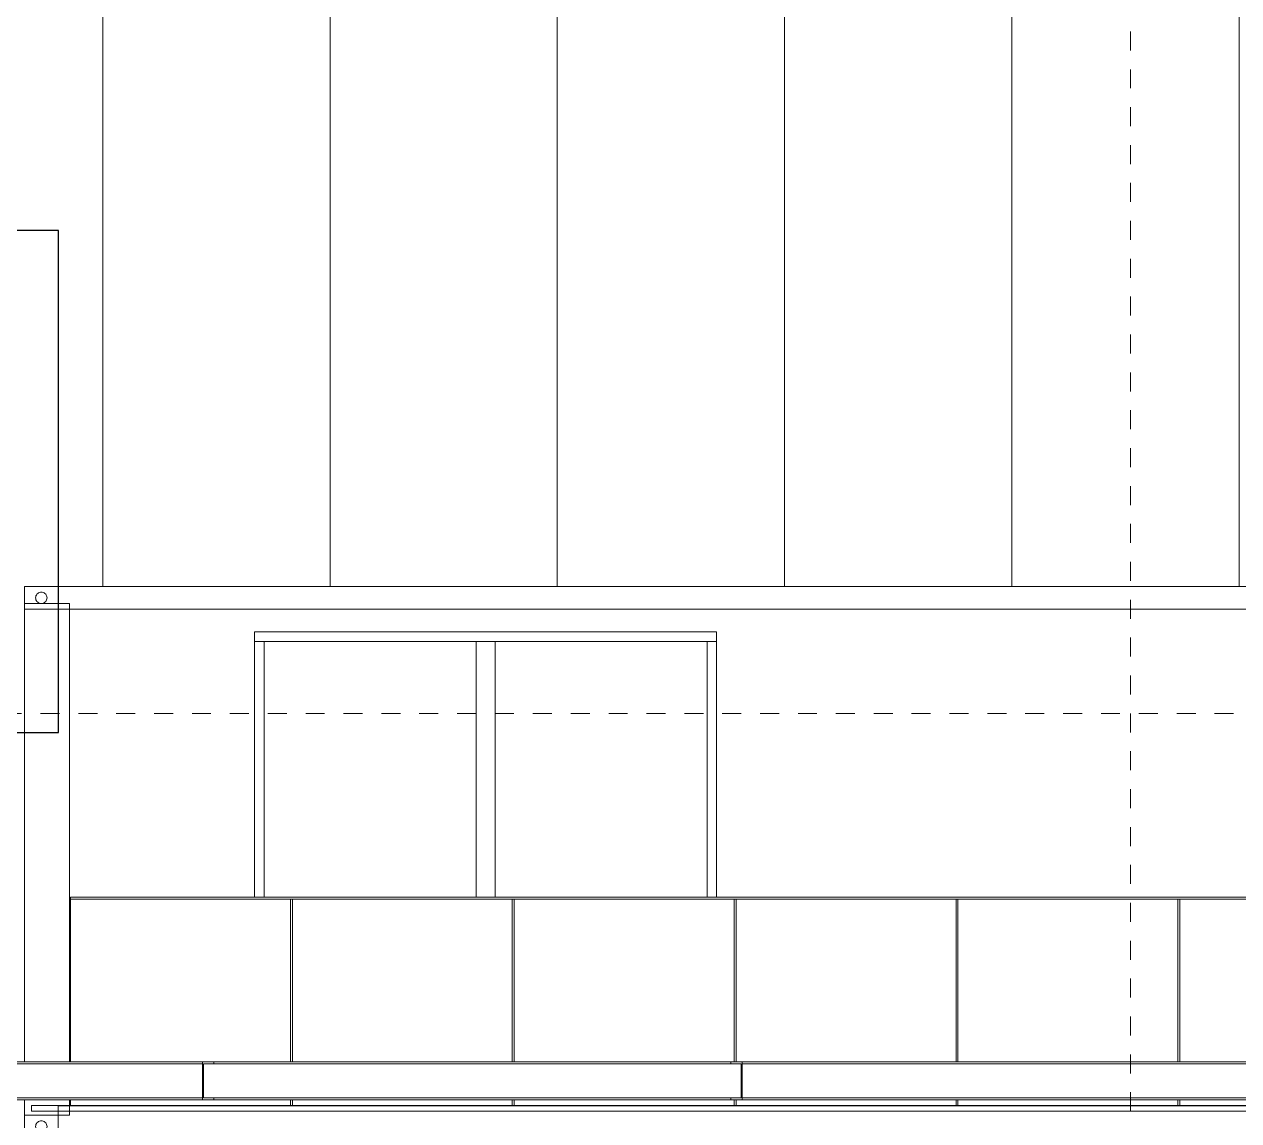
# Model space of a CAD drawing. Header units: metres. Extents: x -3 to 469, y -13 to 19.
# Drawn here: x 209.57 to 215.98, y 2.85 to 8.64 of the extents above; entities that cross this region are included whole.
import ezdxf

# ---------------------------------------------------------------- set-up
doc = ezdxf.new("R2010")
doc.units = ezdxf.units.M
doc.linetypes.add('Center', pattern=[0.03, 0.012, -0.006, 0.006, -0.006])
doc.linetypes.add('Grid Line', pattern=[0.022225, 0.0127, -0.003175, 0.003175, -0.003175])
for name, color, linetype, lineweight in [('0-1', 7, 'Continuous', 5), ('A-DETL-2', 7, 'Continuous', 15), ('A-DETL-3', 7, 'Continuous', 25), ('A-WALL', 7, 'Continuous', 9)]:
    doc.layers.add(name, color=color, linetype=linetype, lineweight=lineweight)
for name, color, linetype, lineweight, true_color in [('A-FLOR-2', 7, 'Continuous', 9, 0xaaaaaa), ('A-FLOR-LEVL-2', 7, 'Center', 5, 0x0080c0), ('A-GENM-1', 7, 'Continuous', 9, 0xaaaaaa), ('A-WALL-1', 7, 'Continuous', 9, 0xaaaaaa), ('A-WALL-PATT-2', 7, 'Continuous', 5, 0x5f5f5f), ('Guarda-corpos-3', 7, 'Continuous', 9, 0xaaaaaa), ('S-GRID-1', 9, 'Grid Line', 5, 0x808080), ('S-STRS-1', 7, 'Continuous', 9, 0xaaaaaa)]:
    doc.layers.add(name, color=color, linetype=linetype, lineweight=lineweight, true_color=true_color)

# ---------------------------------------------------------------- blocks, each defined once
blk = doc.blocks.new('CONTAINER 31067 - CONTAINER-318109-FACHADA 02')
at = {"layer": 'S-STRS-1'}
for p, q in [((-17.662, 2.88), (-17.84, 2.88)), ((-17.84, 2.88), (-17.84, 2.76)), ((-17.84, 2.88), (-17.662, 2.88)), ((-17.84, 2.76), (-17.84, 2.88)), ((-17.781, 2.82), (-17.7805, 2.8252)), ((-17.7805, 2.8252), (-17.781, 2.82)), ((-17.7805, 2.8252), (-17.7792, 2.8303)), ((-17.7792, 2.8303), (-17.7805, 2.8252)), ((-17.7792, 2.8303), (-17.777, 2.835)), ((-17.777, 2.835), (-17.7792, 2.8303)), ((-17.777, 2.835), (-17.774, 2.8393)), ((-17.774, 2.8393), (-17.777, 2.835)), ((-17.774, 2.8393), (-17.7703, 2.843)), ((-17.7703, 2.843), (-17.774, 2.8393)), ((-17.7703, 2.843), (-17.766, 2.846)), ((-17.766, 2.846), (-17.7703, 2.843)), ((-17.766, 2.846), (-17.7613, 2.8482)), ((-17.7613, 2.8482), (-17.766, 2.846)), ((-17.7613, 2.8482), (-17.7562, 2.8495)), ((-17.7562, 2.8495), (-17.7613, 2.8482)), ((-17.7562, 2.8495), (-17.751, 2.85)), ((-17.751, 2.85), (-17.7562, 2.8495)), ((-17.751, 2.85), (-17.7458, 2.8495)), ((-17.7458, 2.8495), (-17.751, 2.85)), ((-17.7458, 2.8495), (-17.7407, 2.8482)), ((-17.7407, 2.8482), (-17.7458, 2.8495)), ((-17.7407, 2.8482), (-17.736, 2.846)), ((-17.736, 2.846), (-17.7407, 2.8482)), ((-17.736, 2.846), (-17.7317, 2.843)), ((-17.7317, 2.843), (-17.736, 2.846)), ((-17.7317, 2.843), (-17.728, 2.8393)), ((-17.728, 2.8393), (-17.7317, 2.843)), ((-17.728, 2.8393), (-17.725, 2.835)), ((-17.725, 2.835), (-17.728, 2.8393)), ((-17.725, 2.835), (-17.7228, 2.8303)), ((-17.7228, 2.8303), (-17.725, 2.835)), ((-17.7228, 2.8303), (-17.7215, 2.8252)), ((-17.7215, 2.8252), (-17.7228, 2.8303)), ((-17.7215, 2.8252), (-17.721, 2.82)), ((-17.721, 2.82), (-17.7215, 2.8252)), ((-17.662, 2.76), (-17.662, 2.88)), ((-17.662, 2.88), (-17.662, 2.76)), ((-17.7805, 2.8148), (-17.781, 2.82)), ((-17.781, 2.82), (-17.7805, 2.8148)), ((-17.7792, 2.8097), (-17.7805, 2.8148)), ((-17.7805, 2.8148), (-17.7792, 2.8097)), ((-17.777, 2.805), (-17.7792, 2.8097)), ((-17.7792, 2.8097), (-17.777, 2.805)), ((-17.774, 2.8007), (-17.777, 2.805)), ((-17.777, 2.805), (-17.774, 2.8007)), ((-17.7703, 2.797), (-17.774, 2.8007)), ((-17.774, 2.8007), (-17.7703, 2.797)), ((-17.766, 2.794), (-17.7703, 2.797)), ((-17.7703, 2.797), (-17.766, 2.794)), ((-17.7613, 2.7918), (-17.766, 2.794)), ((-17.766, 2.794), (-17.7613, 2.7918)), ((-17.7562, 2.7905), (-17.7613, 2.7918)), ((-17.7613, 2.7918), (-17.7562, 2.7905)), ((-17.751, 2.79), (-17.7562, 2.7905)), ((-17.7562, 2.7905), (-17.751, 2.79)), ((-17.7458, 2.7905), (-17.751, 2.79)), ((-17.751, 2.79), (-17.7458, 2.7905)), ((-17.7407, 2.7918), (-17.7458, 2.7905)), ((-17.7458, 2.7905), (-17.7407, 2.7918)), ((-17.736, 2.794), (-17.7407, 2.7918)), ((-17.7407, 2.7918), (-17.736, 2.794)), ((-17.7317, 2.797), (-17.736, 2.794)), ((-17.736, 2.794), (-17.7317, 2.797)), ((-17.728, 2.8007), (-17.7317, 2.797)), ((-17.7317, 2.797), (-17.728, 2.8007)), ((-17.725, 2.805), (-17.728, 2.8007)), ((-17.728, 2.8007), (-17.725, 2.805)), ((-17.7228, 2.8097), (-17.725, 2.805)), ((-17.725, 2.805), (-17.7228, 2.8097)), ((-17.7228, 2.8097), (-17.7215, 2.8148)), ((-17.7215, 2.8148), (-17.7228, 2.8097)), ((-17.721, 2.82), (-17.7215, 2.8148)), ((-17.7215, 2.8148), (-17.721, 2.82))]:
    blk.add_line(p, q, dxfattribs=at)
blk = doc.blocks.new('CONTAINER 31067 - CONTAINER 31067-318113-FACHADA 02')
blk.add_blockref('CONTAINER 31067 - CONTAINER-318109-FACHADA 02', (0, 0))
blk = doc.blocks.new('Viga-005 31589 - Viga-005 31589-319699-FACHADA 02')
at = {"layer": 'A-GENM-1'}
for p, q in [((-19.78, 3.15), (-19.78, 3.16)), ((-16.9, 3.16), (-19.78, 3.16)), ((-19.78, 2.97), (-19.78, 3.15)), ((-16.9, 3.15), (-19.78, 3.15)), ((-16.9, 3.16), (-16.9, 3.15)), ((-16.9, 3.15), (-16.9, 2.97)), ((-19.78, 2.96), (-19.78, 2.97)), ((-16.9, 2.97), (-19.78, 2.97)), ((-19.78, 2.96), (-16.9, 2.96)), ((-16.9, 2.97), (-16.9, 2.96))]:
    blk.add_line(p, q, dxfattribs=at)
blk = doc.blocks.new('Viga-009 31661 - Viga-009 31661-320027-FACHADA 02')
at = {"layer": 'A-GENM-1'}
for p, q in [((-14.0495, 3.15), (-14.0495, 3.16)), ((-14.0495, 3.16), (-4.3849, 3.16)), ((-14.0495, 2.97), (-14.0495, 3.15)), ((-14.0495, 3.15), (-4.3849, 3.15)), ((-14.0495, 2.96), (-14.0495, 2.97)), ((-14.0495, 2.97), (-4.3849, 2.97)), ((-14.0495, 2.96), (-4.3849, 2.96))]:
    blk.add_line(p, q, dxfattribs=at)
blk = doc.blocks.new('Viga-005 31674 - Viga-005 31674-320103-FACHADA 02')
at = {"layer": 'A-GENM-1'}
for p, q in [((-14.0495, 3.16), (-14.1095, 3.16)), ((-14.1095, 3.16), (-14.1095, 3.15)), ((-14.1095, 3.15), (-14.0545, 3.15)), ((-14.0545, 3.15), (-14.0545, 2.97)), ((-14.0545, 2.97), (-14.1095, 2.97)), ((-14.1095, 2.97), (-14.1095, 2.96)), ((-14.1095, 2.96), (-14.0495, 2.96))]:
    blk.add_line(p, q, dxfattribs=at)
blk = doc.blocks.new('Viga-005 31685 - Viga-005 31685-320141-FACHADA 02')
at = {"layer": 'A-GENM-1'}
for p, q in [((-14.1095, 3.16), (-16.84, 3.16)), ((-14.1095, 3.15), (-16.84, 3.15)), ((-14.1095, 2.97), (-16.84, 2.97)), ((-16.84, 2.96), (-14.1095, 2.96))]:
    blk.add_line(p, q, dxfattribs=at)
blk = doc.blocks.new('AL 32920 - AL 32920-320982-FACHADA 02')
at = {"layer": 'A-WALL-1'}
for p, q in [((-16.625, 4.03), (-16.625, 5.43)), ((-16.625, 5.43), (-14.185, 5.43)), ((-14.185, 5.43), (-14.185, 4.03))]:
    blk.add_line(p, q, dxfattribs=at)
blk = doc.blocks.new('J 08 32939 - J 08-321009-FACHADA 02')
at = {"layer": 'A-GENM-1'}
for p, q in [((-14.185, 5.43), (-16.625, 5.43)), ((-16.625, 5.43), (-16.625, 5.38)), ((-16.625, 5.43), (-14.185, 5.43)), ((-16.625, 5.38), (-16.625, 5.43)), ((-14.185, 5.38), (-14.185, 5.43)), ((-14.185, 5.43), (-14.185, 5.38)), ((-16.575, 5.38), (-16.625, 5.38)), ((-16.625, 5.38), (-16.625, 4.03)), ((-16.625, 4.03), (-16.625, 5.38)), ((-16.625, 5.38), (-16.575, 5.38)), ((-16.625, 5.38), (-16.575, 5.38)), ((-16.575, 5.38), (-16.625, 5.38)), ((-16.575, 4.03), (-16.575, 5.38)), ((-16.575, 5.38), (-16.575, 4.03)), ((-16.575, 5.38), (-15.455, 5.38)), ((-15.455, 5.38), (-16.575, 5.38)), ((-15.355, 5.38), (-15.455, 5.38)), ((-15.455, 5.38), (-15.455, 4.03)), ((-15.455, 4.03), (-15.455, 5.38)), ((-15.455, 5.38), (-15.355, 5.38)), ((-15.355, 5.38), (-15.455, 5.38)), ((-15.455, 5.38), (-15.355, 5.38)), ((-15.355, 4.03), (-15.355, 5.38)), ((-15.355, 5.38), (-15.355, 4.03)), ((-15.355, 5.38), (-14.235, 5.38)), ((-14.235, 5.38), (-15.355, 5.38)), ((-14.235, 5.38), (-14.185, 5.38)), ((-14.235, 5.38), (-14.235, 4.03)), ((-14.185, 5.38), (-14.235, 5.38)), ((-14.235, 4.03), (-14.235, 5.38)), ((-14.235, 5.38), (-14.185, 5.38)), ((-14.185, 5.38), (-14.235, 5.38)), ((-14.185, 4.03), (-14.185, 5.38)), ((-14.185, 5.38), (-14.185, 4.03))]:
    blk.add_line(p, q, dxfattribs=at)
blk = doc.blocks.new('J 08 32939 - J 08 32939-321013-FACHADA 02')
blk.add_blockref('J 08 32939 - J 08-321009-FACHADA 02', (0, 0))
blk = doc.blocks.new('Viga-009 33401 - Viga-009 33401-322010-FACHADA 02')
at = {"layer": 'A-GENM-1'}
for p, q in [((-16.84, 3.16), (-16.9, 3.16)), ((-16.895, 2.97), (-16.895, 3.15)), ((-16.895, 3.15), (-16.84, 3.15)), ((-16.84, 3.15), (-16.84, 3.16)), ((-16.9, 2.96), (-16.84, 2.96)), ((-16.84, 2.97), (-16.895, 2.97)), ((-16.84, 2.96), (-16.84, 2.97))]:
    blk.add_line(p, q, dxfattribs=at)
blk = doc.blocks.new('Guarda-Corpo - 004 363792 - Guarda-Corpo - 004 363792-331163-FACHADA 02')
at = {"layer": 'Guarda-corpos-3'}
for p, q in [((-17.597, 4.03), (-5.891, 4.03)), ((-17.597, 4.02), (-17.597, 4.03)), ((-17.597, 4.02), (-16.4354, 4.02)), ((-17.597, 3.16), (-17.597, 4.02)), ((-5.891, 4.02), (-17.597, 4.02)), ((-16.4354, 3.16), (-16.4354, 4.02)), ((-16.4254, 4.02), (-15.2638, 4.02)), ((-16.4254, 3.16), (-16.4254, 4.02)), ((-15.2638, 3.16), (-15.2638, 4.02)), ((-15.2538, 4.02), (-14.0922, 4.02)), ((-15.2538, 3.16), (-15.2538, 4.02)), ((-14.0922, 3.16), (-14.0922, 4.02)), ((-14.0822, 4.02), (-12.9206, 4.02)), ((-14.0822, 3.16), (-14.0822, 4.02)), ((-12.9206, 3.16), (-12.9206, 4.02)), ((-12.9106, 4.02), (-11.749, 4.02)), ((-12.9106, 3.16), (-12.9106, 4.02)), ((-11.749, 3.16), (-11.749, 4.02)), ((-11.739, 4.02), (-10.5774, 4.02)), ((-11.739, 3.16), (-11.739, 4.02)), ((-17.597, 2.93), (-17.597, 2.96)), ((-16.4354, 2.93), (-16.4354, 2.96)), ((-16.4254, 2.93), (-16.4254, 2.96)), ((-15.2638, 2.93), (-15.2638, 2.96)), ((-15.2538, 2.93), (-15.2538, 2.96)), ((-14.0922, 2.93), (-14.0922, 2.96)), ((-14.0822, 2.93), (-14.0822, 2.96)), ((-12.9206, 2.93), (-12.9206, 2.96)), ((-12.9106, 2.93), (-12.9106, 2.96)), ((-11.749, 2.93), (-11.749, 2.96)), ((-11.739, 2.93), (-11.739, 2.96))]:
    blk.add_line(p, q, dxfattribs=at)
blk = doc.blocks.new('CONTAINER 36550 - CONTAINER-332843-FACHADA 02')
at = {"layer": 'S-STRS-1'}
for p, q in [((-17.662, 5.67), (-17.84, 5.67)), ((-17.84, 5.67), (-17.84, 5.55)), ((-17.84, 5.67), (-17.662, 5.67)), ((-17.84, 5.55), (-17.84, 5.67)), ((-17.662, 5.55), (-17.662, 5.67)), ((-17.662, 5.67), (-17.662, 5.55)), ((-17.781, 5.61), (-17.7805, 5.6152)), ((-17.7805, 5.6152), (-17.781, 5.61)), ((-17.7805, 5.6048), (-17.781, 5.61)), ((-17.781, 5.61), (-17.7805, 5.6048)), ((-17.7805, 5.6152), (-17.7792, 5.6203)), ((-17.7792, 5.6203), (-17.7805, 5.6152)), ((-17.7792, 5.5997), (-17.7805, 5.6048)), ((-17.7805, 5.6048), (-17.7792, 5.5997)), ((-17.7792, 5.6203), (-17.777, 5.625)), ((-17.777, 5.625), (-17.7792, 5.6203)), ((-17.777, 5.595), (-17.7792, 5.5997)), ((-17.7792, 5.5997), (-17.777, 5.595)), ((-17.777, 5.625), (-17.774, 5.6293)), ((-17.774, 5.6293), (-17.777, 5.625)), ((-17.774, 5.5907), (-17.777, 5.595)), ((-17.777, 5.595), (-17.774, 5.5907)), ((-17.774, 5.6293), (-17.7703, 5.633)), ((-17.7703, 5.633), (-17.774, 5.6293)), ((-17.7703, 5.587), (-17.774, 5.5907)), ((-17.774, 5.5907), (-17.7703, 5.587)), ((-17.7703, 5.633), (-17.766, 5.636)), ((-17.766, 5.636), (-17.7703, 5.633)), ((-17.766, 5.584), (-17.7703, 5.587)), ((-17.7703, 5.587), (-17.766, 5.584)), ((-17.766, 5.636), (-17.7613, 5.6382)), ((-17.7613, 5.6382), (-17.766, 5.636)), ((-17.7613, 5.5818), (-17.766, 5.584)), ((-17.766, 5.584), (-17.7613, 5.5818)), ((-17.7613, 5.6382), (-17.7562, 5.6395)), ((-17.7562, 5.6395), (-17.7613, 5.6382)), ((-17.7562, 5.5805), (-17.7613, 5.5818)), ((-17.7613, 5.5818), (-17.7562, 5.5805)), ((-17.7562, 5.6395), (-17.751, 5.64)), ((-17.751, 5.64), (-17.7562, 5.6395)), ((-17.751, 5.58), (-17.7562, 5.5805)), ((-17.7562, 5.5805), (-17.751, 5.58)), ((-17.751, 5.64), (-17.7458, 5.6395)), ((-17.7458, 5.6395), (-17.751, 5.64)), ((-17.7458, 5.5805), (-17.751, 5.58)), ((-17.751, 5.58), (-17.7458, 5.5805)), ((-17.7458, 5.6395), (-17.7407, 5.6382)), ((-17.7407, 5.6382), (-17.7458, 5.6395)), ((-17.7407, 5.5818), (-17.7458, 5.5805)), ((-17.7458, 5.5805), (-17.7407, 5.5818)), ((-17.7407, 5.6382), (-17.736, 5.636)), ((-17.736, 5.636), (-17.7407, 5.6382)), ((-17.736, 5.584), (-17.7407, 5.5818)), ((-17.7407, 5.5818), (-17.736, 5.584)), ((-17.736, 5.636), (-17.7317, 5.633)), ((-17.7317, 5.633), (-17.736, 5.636)), ((-17.7317, 5.587), (-17.736, 5.584)), ((-17.736, 5.584), (-17.7317, 5.587)), ((-17.7317, 5.633), (-17.728, 5.6293)), ((-17.728, 5.6293), (-17.7317, 5.633)), ((-17.728, 5.5907), (-17.7317, 5.587)), ((-17.7317, 5.587), (-17.728, 5.5907)), ((-17.728, 5.6293), (-17.725, 5.625)), ((-17.725, 5.625), (-17.728, 5.6293)), ((-17.725, 5.595), (-17.728, 5.5907)), ((-17.728, 5.5907), (-17.725, 5.595)), ((-17.725, 5.625), (-17.7228, 5.6203)), ((-17.7228, 5.6203), (-17.725, 5.625)), ((-17.725, 5.595), (-17.7228, 5.5997)), ((-17.7228, 5.5997), (-17.725, 5.595)), ((-17.7228, 5.6203), (-17.7215, 5.6152)), ((-17.7215, 5.6152), (-17.7228, 5.6203)), ((-17.7215, 5.6048), (-17.7228, 5.5997)), ((-17.7215, 5.6048), (-17.7228, 5.5997)), ((-17.7215, 5.6152), (-17.721, 5.61)), ((-17.721, 5.61), (-17.7215, 5.6152)), ((-17.721, 5.61), (-17.7215, 5.6048)), ((-17.7215, 5.6048), (-17.721, 5.61)), ((-17.84, 5.55), (-17.662, 5.55)), ((-17.662, 5.55), (-17.84, 5.55))]:
    blk.add_line(p, q, dxfattribs=at)
blk = doc.blocks.new('CONTAINER 36550 - CONTAINER 36550-332847-FACHADA 02')
blk.add_blockref('CONTAINER 36550 - CONTAINER-332843-FACHADA 02', (0, 0))
blk = doc.blocks.new('CONTAINER-R01_rvt-2-FACHADA 02')
at = {"layer": 'A-FLOR-2'}
for p, q in [((-17.802, 2.93), (-5.6871, 2.93)), ((-17.802, 2.93), (-17.802, 2.9)), ((-5.6871, 2.9), (-17.802, 2.9))]:
    blk.add_line(p, q, dxfattribs=at)
at = {"layer": 'A-WALL-1'}
for p, q in [((-5.826, 5.67), (-17.662, 5.67)), ((-17.662, 5.67), (-17.662, 5.55)), ((-17.84, 5.58), (-17.84, 3.16)), ((-17.602, 5.58), (-17.84, 5.58)), ((-17.602, 3.16), (-17.602, 5.58)), ((-17.84, 3.16), (-17.84, 5.55)), ((-17.662, 5.55), (-5.826, 5.55)), ((-17.84, 2.88), (-17.84, 2.96)), ((-17.84, 2.96), (-17.84, 2.88)), ((-17.602, 2.88), (-17.602, 2.96)), ((-17.84, 2.88), (-17.84, 2.912)), ((-5.826, 2.928), (-17.662, 2.928)), ((-17.662, 2.928), (-17.662, 2.77)), ((-17.84, 2.88), (-17.602, 2.88))]:
    blk.add_line(p, q, dxfattribs=at)
at = {"layer": 'A-GENM-1'}
for name in ['J 08 32939 - J 08 32939-321013-FACHADA 02', 'Viga-005 31589 - Viga-005 31589-319699-FACHADA 02', 'Viga-009 33401 - Viga-009 33401-322010-FACHADA 02', 'Viga-005 31685 - Viga-005 31685-320141-FACHADA 02', 'Viga-005 31674 - Viga-005 31674-320103-FACHADA 02', 'Viga-009 31661 - Viga-009 31661-320027-FACHADA 02']:
    blk.add_blockref(name, (0, 0), dxfattribs=at)
at = {"layer": 'A-WALL-1'}
blk.add_blockref('AL 32920 - AL 32920-320982-FACHADA 02', (0, 0), dxfattribs=at)
at = {"layer": 'Guarda-corpos-3'}
blk.add_blockref('Guarda-Corpo - 004 363792 - Guarda-Corpo - 004 363792-331163-FACHADA 02', (0, 0), dxfattribs=at)
at = {"layer": 'S-STRS-1'}
for name in ['CONTAINER 36550 - CONTAINER 36550-332847-FACHADA 02', 'CONTAINER 31067 - CONTAINER 31067-318113-FACHADA 02']:
    blk.add_blockref(name, (0, 0), dxfattribs=at)

msp = doc.modelspace()

# ---------------------------------------------------------------- hatches: boundary and pattern name
at = {"layer": 'A-WALL-PATT-2'}
h = msp.add_hatch(dxfattribs=at)
h.set_pattern_fill('FP_29', color=256, style=0, pattern_type=2)
h.set_pattern_definition([(90, (147.581, 0), (-1.2, 7e-17), [])])
h.paths.add_polyline_path([(148.7813, 0.85), (161.2579, 0.85), (161.2579, 4.9), (161.0579, 4.9), (161.0579, 7.55), (209.7479, 7.55), (209.7479, 5.67), (221.7599, 5.6677), (221.7606, 5.55), (221.798, 5.55), (221.798, 3.16), (223.7599, 3.16), (223.7599, 3.15), (223.7049, 3.15), (223.7049, 2.97), (223.7599, 2.97), (223.7599, 2.96), (221.798, 2.96), (221.7973, 2.91), (221.7599, 2.9085), (221.7619, 2.642), (222.9405, 2.64), (222.9405, 2.02), (223.0594, 2.02), (223.0594, 1.11), (223.0831, 1.11), (223.0831, 0.85), (228.0346, 0.85), (228.0346, 14.1134), (148.7813, 14.1134), (148.7813, 0.8553)])
h.paths.add_polyline_path([(221.5819, 2.76), (221.5819, 2.77), (221.5579, 2.7686), (221.5579, 2.76), (221.5726, 2.76)])
h.paths.add_polyline_path([(221.6709, 2.79), (221.6838, 2.793), (221.6921, 2.7989), (221.6981, 2.8074), (221.7007, 2.8174), (221.6998, 2.8277), (221.6955, 2.8371), (221.6882, 2.8444), (221.679, 2.8488), (221.6673, 2.8497), (221.6581, 2.847), (221.6498, 2.8411), (221.6438, 2.8326), (221.6412, 2.8226), (221.6421, 2.8121), (221.6464, 2.8029), (221.6537, 2.7956), (221.6629, 2.7912), (221.6673, 2.7903)])
h.paths.add_polyline_path([(209.5579, 4.12), (209.5659, 4.12), (209.5659, 4.9), (209.5579, 4.9), (209.5579, 4.2182)])
h = msp.add_hatch(dxfattribs=at)
h.set_pattern_fill('FP_21', color=256, style=0, pattern_type=2)
h.set_pattern_definition([(90, (158.658, 0), (-1.2, 7e-17), [])])
h.paths.add_polyline_path([(190.2516, 4.9), (209.5659, 4.9), (209.5679, 5.67), (209.7479, 5.67), (209.7479, 7.55), (161.0979, 7.55), (161.0979, 4.9), (190.0429, 4.9)])

# ---------------------------------------------------------------- linework, layer by layer
at = {"layer": 'A-DETL-2'}
msp.add_line((209.7479, 5.67), (221.8279, 5.67), dxfattribs=at)
at = {"layer": 'A-DETL-3'}
for p, q in [((209.7479, 7.55), (161.0579, 7.55)), ((209.7479, 4.9), (209.7479, 7.55)), ((161.0579, 4.9), (209.7479, 4.9))]:
    msp.add_line(p, q, dxfattribs=at)
at = {"layer": 'A-FLOR-LEVL-2'}
msp.add_line((134.2529, 5), (231.7352, 5), dxfattribs=at)
msp.add_line((134.2529, 5), (231.7352, 5), dxfattribs=at)
at = {"layer": 'A-WALL'}
for p, q in [((209.7479, 7.55), (161.0579, 7.55)), ((209.7479, 5.67), (209.7479, 7.55))]:
    msp.add_line(p, q, dxfattribs=at)
at = {"layer": 'S-GRID-1'}
msp.add_line((215.4079, 0.1), (215.4079, 17.0155), dxfattribs=at)

# ---------------------------------------------------------------- block references
at = {"layer": '0-1'}
msp.add_blockref('CONTAINER-R01_rvt-2-FACHADA 02', (227.4079, 0), dxfattribs=at)

doc.saveas('drawing.dxf')
